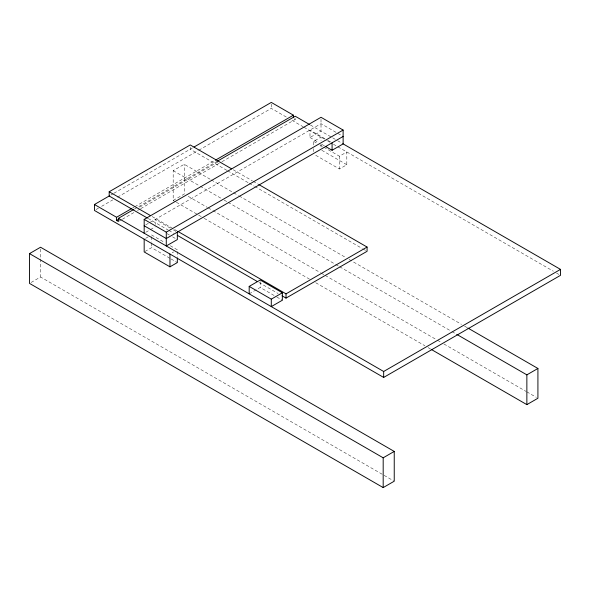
<?xml version="1.0" encoding="UTF-8"?>
<svg xmlns="http://www.w3.org/2000/svg" width="590" height="590" viewBox="0 0 590 590"><rect width="100%" height="100%" fill="white"/><g stroke="black" fill="none" stroke-linecap="round" stroke-linejoin="round"><path stroke-width="0.44" stroke-dasharray="2.95 2.21" d="M110.772 195.083L113.162 193.712M113.951 193.247L192.429 147.942M96.045 209.546L98.434 208.167M101.62 206.33L112.771 199.892M117.55 197.126L198.004 150.679M198.8 150.221L271.289 108.368L286.43 117.108M175.577 201.817L173.18 200.438L173.18 170.658L184.235 164.278L210.527 179.448M132.484 208.078L134.078 207.156M134.874 206.699L214.531 160.709M134.328 209.14L217.172 161.306M139.653 207.127L217.725 162.058M119.195 221.066L121.584 219.687M122.381 219.229L134.328 212.326M137.514 210.49L139.904 209.111M140.7 208.654L221.154 162.198M221.951 161.741L295.236 119.431L295.236 117.838M31.078 282.477L40.555 277.012L393.442 480.747M173.18 200.438L184.235 194.051L184.235 164.278M145.752 224.864L321.026 123.686L343.129 136.445M145.752 232.305L149.698 230.026M150.487 229.569L155.222 226.84M324.972 138.724L309.979 130.066L309.979 137.507L321.026 131.128L321.012 119.114M145.649 238.323L150.066 235.771M313.659 144.985L313.659 141.342L321.026 137.087L321.026 140.73M144.911 251.51L151.542 247.682L170.296 258.509M172.169 252.786L173.644 251.937M323.822 147.205L339.449 156.225L346.817 151.977L346.817 164.735L339.449 168.991L314.441 154.55M249.187 293.85L260.242 287.463L276.031 296.586M310.377 124.977L332.082 137.507M332.679 137.853L336.816 140.243M337.605 140.7L343.129 143.894M294.012 118.723L295.236 119.431M328.136 140.545L331.292 142.374M292.006 120.331L303.157 126.769M303.953 127.226L326.499 140.243M327.28 140.693L330.407 142.5M333.439 144.248L553.332 271.201M556.518 273.045L558.907 274.424M309.979 137.507L318.659 142.522M321.816 144.344L324.972 146.173M313.659 141.342L316.786 143.141M319.913 144.948L323.04 146.755M321.808 150.295L346.817 164.735M233.256 169.787L252.373 180.828M253.169 181.285L257.948 184.043M226.885 170.363L190.238 149.211L190.238 146.659M227.681 170.827L248.39 182.782M249.187 183.239L253.966 185.998M254.762 186.462L362.304 248.545M363.101 249.01L365.49 250.389M211.323 179.913L232.829 192.333M233.625 192.79L238.404 195.548M239.201 196.005L345.939 257.638M349.125 259.475L461.446 324.323M464.632 326.159L467.022 327.538M173.18 170.658L199.472 185.835M200.268 186.293L220.977 198.247M224.163 200.091L227.349 201.928M228.146 202.392L334.891 264.018M335.688 264.475L338.874 266.319M339.67 266.776L451.188 331.16M451.984 331.624L455.967 333.925M188.217 196.352L207.333 207.392M208.13 207.85L212.12 210.151M212.916 210.608L320.451 272.698M321.248 273.155L324.434 274.999M325.23 275.456L436.755 339.84M437.551 340.305L440.737 342.141M443.923 343.985L525.97 391.354M526.767 391.812L536.325 397.328M176.373 202.274L197.879 214.694M198.675 215.151L203.454 217.909M204.251 218.374L310.989 279.999M315.768 282.757L424.903 345.762M428.089 347.606L430.479 348.985M152.205 216.582L176.897 230.838M170.222 228.05L155.222 219.392L155.222 224.355M173.386 229.879L177.332 232.158M148.223 218.536L168.135 230.034M168.932 230.498L173.711 233.256M258.944 282.463L278.06 293.503M167.066 233.677L169.433 235.041M172.59 236.863L176.543 239.142M276.821 297.036L282.344 300.229M151.542 234.923L164.824 242.593M170.296 245.75L177.332 249.806M171.078 258.966L177.332 262.572M339.449 156.225L339.449 168.991M321.026 144.38L321.026 147.109M313.659 148.628L313.659 152.279M271.289 104.113L271.289 108.368M260.242 281.673L260.242 287.463M177.332 251.635L177.332 257.1M151.542 236.745L151.542 242.21M151.542 243.124L151.542 247.682M40.555 249.032L40.555 258.059M40.555 258.958L40.555 277.012"/><path stroke-width="0.89" d="M147.426 218.079L109.187 196.005L109.187 191.75L190.238 144.956L231.664 168.865M343.033 143.835L560.5 269.387L560.5 275.346L383.662 377.438L94.452 210.468L94.452 204.509L109.585 195.777M194.022 147.021L271.289 102.417L293.4 115.175L293.4 117.565M29.5 253.612L40.555 247.232L394.238 451.424L394.238 481.204L383.183 487.583L29.5 283.392L29.5 253.612L383.183 457.811L394.238 451.424M94.452 204.509L116.555 217.275L131.688 208.536M215.328 160.244L293.4 115.175M116.555 217.275L116.555 220.461L118.398 221.53L118.398 218.337L133.532 209.597M217.172 161.306L295.236 116.237L309.58 124.52M116.555 220.461L118.944 219.082M144.174 233.22L144.174 219.392L321.012 117.292L343.122 130.058L343.129 143.894L332.082 150.273L325.761 146.622M144.174 219.392L166.277 232.158L343.122 130.058M343.129 136.445L166.277 238.537L144.174 225.771M144.174 239.171L144.174 251.937L169.964 266.828L177.332 262.572L177.332 258.014M249.187 286.401L260.242 280.021L282.344 292.78L282.344 300.229L271.289 306.608L271.289 299.167L249.187 286.401L249.187 293.85M271.289 299.167L282.344 292.78M177.693 231.302L286.025 293.85L367.083 247.055L367.083 251.303L286.025 298.105L282.042 295.804M118.398 218.337L383.662 371.486L560.5 269.387M456.763 334.382L526.863 374.856L537.918 368.47L537.918 398.25L526.863 404.629L431.275 349.442M258.745 184.508L367.083 247.055M467.818 328.003L537.918 368.47M109.187 191.75L150.612 215.667M177.693 235.558L257.351 281.548M526.863 374.856L526.863 404.629M383.662 371.486L383.662 377.438M383.183 457.811L383.183 487.583M332.082 142.824L332.082 150.273M286.025 293.85L286.025 298.105M177.332 232.158L177.332 239.599L166.277 245.978L166.277 232.158M169.964 254.061L169.964 266.828"/></g></svg>
